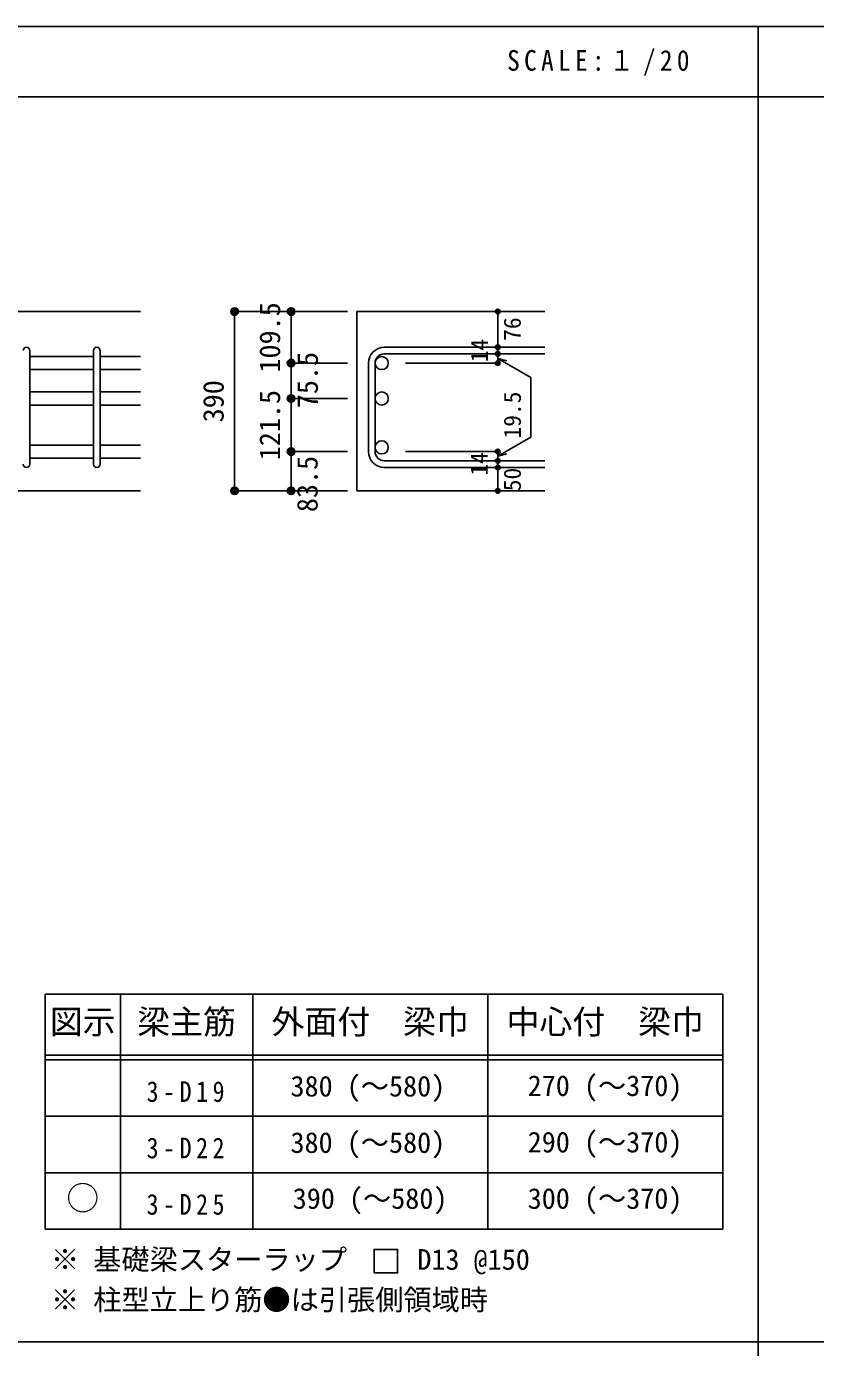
# Model space of a CAD drawing. Units: millimetres at full size, sheet at 1:20. Extents: x -3982 to 3969, y -2797 to 2801.
# Drawn here: x -2307 to -628, y -10 to 2801 of the extents above; entities that cross this region are included whole.
import ezdxf
from ezdxf.enums import TextEntityAlignment as Align

# ---------------------------------------------------------------- set-up
doc = ezdxf.new("R2010")
doc.units = ezdxf.units.MM
doc.header["$LTSCALE"] = 20
doc.header["$PDMODE"] = 32
doc.header["$PDSIZE"] = 10
for name, color, linetype in [('6-1_躯体線', 2, 'Continuous'), ('6-5_梁主筋', 7, 'Continuous'), ('6-6_S.T.P.', 7, 'Continuous'), ('6-7_文字', 7, 'Continuous'), ('6-D_寸法', 4, 'Continuous'), ('6-E_枠', 7, 'Continuous'), ('F-0_枠', 6, 'Continuous')]:
    doc.layers.add(name, color=color, linetype=linetype)
doc.styles.add('ＭＳ ゴシック', font='')
doc.styles.get('ＭＳ ゴシック').set_extended_font_data('MS Gothic')

msp = doc.modelspace()

# ---------------------------------------------------------------- linework, layer by layer
at = {"layer": '6-1_躯体線'}
for p, q in [((-2063.87, 2194.12), (-3263.87, 2194.12)), ((-1203.87, 2194.12), (-1603.87, 2194.12)), ((-1603.87, 2194.12), (-1603.87, 1812.62)), ((-2463.87, 1812.62), (-2063.87, 1812.62)), ((-1203.87, 1812.62), (-1603.87, 1812.62))]:
    msp.add_line(p, q, dxfattribs=at)
at = {"layer": '6-5_梁主筋'}
for p, q in [((-2163.87, 2098.51), (-2299.87, 2098.51)), ((-2063.87, 2098.51), (-2149.87, 2098.51)), ((-2163.87, 2070.51), (-2299.87, 2070.51)), ((-2063.87, 2070.51), (-2149.87, 2070.51)), ((-2163.87, 2023.12), (-2299.87, 2023.12)), ((-2063.87, 2023.12), (-2149.87, 2023.12)), ((-2163.87, 1995.12), (-2299.87, 1995.12)), ((-2063.87, 1995.12), (-2149.87, 1995.12)), ((-2163.87, 1910.12), (-2299.87, 1910.12)), ((-2063.87, 1910.12), (-2149.87, 1910.12)), ((-2163.87, 1882.12), (-2299.87, 1882.12)), ((-2063.87, 1882.12), (-2149.87, 1882.12))]:
    msp.add_line(p, q, dxfattribs=at)
at = {"layer": '6-5_梁主筋', "color": 3}
for centre in [(-1550.87, 2084.51), (-1550.87, 2009.12), (-1550.87, 1905.12)]:
    msp.add_circle(centre, 14, dxfattribs=at)
at = {"layer": '6-6_S.T.P.'}
for p, q in [((-2299.87, 1869.62), (-2299.87, 2111.01)), ((-2163.87, 1869.62), (-2163.87, 2111.01)), ((-2149.87, 1869.62), (-2149.87, 2111.01)), ((-1203.87, 2118.01), (-1545.37, 2118.01)), ((-1578.87, 2084.51), (-1578.87, 1896.12)), ((-1564.87, 2084.51), (-1564.87, 1896.12)), ((-1203.87, 2104.01), (-1545.37, 2104.01)), ((-1203.87, 1876.62), (-1545.37, 1876.62)), ((-1203.87, 1862.62), (-1545.37, 1862.62))]:
    msp.add_line(p, q, dxfattribs=at)
for centre, radius, start, end in [((-2306.87, 2111.01), 7, 0, 180), ((-2156.87, 2111.01), 7, 0, 180), ((-1545.37, 2084.51), 33.5, 90, 180), ((-1545.37, 2084.51), 19.5, 90, 180), ((-1545.37, 1896.12), 33.5, 180, 270), ((-1545.37, 1896.12), 19.5, 180, 270), ((-2306.87, 1869.62), 7, 180, 0), ((-2156.87, 1869.62), 7, 180, 0)]:
    msp.add_arc(centre, radius, start, end, dxfattribs=at)
at = {"layer": '6-7_文字'}
msp.add_lwpolyline([(-1567.27, 148.83), (-1517.27, 148.83), (-1517.27, 198.83), (-1567.27, 198.83)], close=True, dxfattribs=at)
at = {"layer": '6-D_寸法'}
for p, q in [((-1863.87, 2194.12), (-1743.87, 2194.12)), ((-1863.87, 2194.12), (-1743.87, 2194.12)), ((-1863.87, 2194.12), (-1743.87, 2194.12)), ((-1863.87, 1812.62), (-1863.87, 2194.12)), ((-1743.87, 2194.12), (-1623.87, 2194.12)), ((-1743.87, 2194.12), (-1623.87, 2194.12)), ((-1743.87, 2194.12), (-1743.87, 2084.51)), ((-1303.87, 2104.01), (-1303.87, 2118.01)), ((-1743.87, 2084.51), (-1623.87, 2084.51)), ((-1303.87, 2084.51), (-1499.95, 2084.51)), ((-1303.87, 2104.01), (-1303.87, 2084.51)), ((-1303.87, 2094.26), (-1233.81, 2053.81)), ((-1303.87, 2094.26), (-1284.55, 2089.09)), ((-1233.81, 2053.81), (-1233.81, 1926.82)), ((-1743.87, 2009.12), (-1623.87, 2009.12)), ((-1303.87, 1886.37), (-1233.81, 1926.82)), ((-1743.87, 1896.12), (-1623.87, 1896.12)), ((-1743.87, 1896.12), (-1623.87, 1896.12)), ((-1743.87, 1896.12), (-1623.87, 1896.12)), ((-1303.87, 1896.12), (-1499.95, 1896.12)), ((-1303.87, 1876.62), (-1303.87, 1896.12)), ((-1303.87, 1886.37), (-1284.55, 1891.55)), ((-1303.87, 1862.62), (-1303.87, 1876.62)), ((-1303.87, 1812.62), (-1303.87, 1862.62)), ((-1743.87, 1812.62), (-1623.87, 1812.62))]:
    msp.add_line(p, q, dxfattribs=at)
for points in [[(-1303.87, 2118.01), (-1303.87, 2194.12), (-1303.87, 2118.01)], [(-1743.87, 1896.12), (-1743.87, 2009.12), (-1743.87, 2084.51)], [(-1863.87, 1812.62), (-1743.87, 1812.62), (-1743.87, 1896.12)]]:
    msp.add_lwpolyline(points, dxfattribs=at)
for centre, radius in [((-1863.87, 2194.12), 8), ((-1863.87, 2194.12), 7.2), ((-1863.87, 2194.12), 6.4), ((-1863.87, 2194.12), 5.6), ((-1863.87, 2194.12), 4.8), ((-1863.87, 2194.12), 4), ((-1863.87, 2194.12), 3.2), ((-1863.87, 2194.12), 2.4), ((-1863.87, 2194.12), 1.6), ((-1863.87, 2194.12), 0.8), ((-1743.87, 2194.12), 8), ((-1743.87, 2194.12), 7.2), ((-1743.87, 2194.12), 6.4), ((-1743.87, 2194.12), 5.6), ((-1743.87, 2194.12), 4.8), ((-1743.87, 2194.12), 4), ((-1743.87, 2194.12), 3.2), ((-1743.87, 2194.12), 2.4), ((-1743.87, 2194.12), 1.6), ((-1743.87, 2194.12), 0.8), ((-1303.87, 2194.12), 4), ((-1303.87, 2194.12), 3.6), ((-1303.87, 2194.12), 3.2), ((-1303.87, 2194.12), 2.8), ((-1303.87, 2194.12), 2.4), ((-1303.87, 2194.12), 2), ((-1303.87, 2194.12), 1.6), ((-1303.87, 2194.12), 1.2), ((-1303.87, 2194.12), 0.8), ((-1303.87, 2194.12), 0.4), ((-1303.87, 2118.01), 4), ((-1303.87, 2118.01), 3.6), ((-1303.87, 2118.01), 3.2), ((-1303.87, 2118.01), 2.8), ((-1303.87, 2118.01), 2.4), ((-1303.87, 2118.01), 2), ((-1303.87, 2118.01), 1.6), ((-1303.87, 2118.01), 1.2), ((-1303.87, 2118.01), 0.8), ((-1303.87, 2118.01), 0.4), ((-1743.87, 2084.51), 8), ((-1743.87, 2084.51), 7.2), ((-1743.87, 2084.51), 6.4), ((-1743.87, 2084.51), 5.6), ((-1743.87, 2084.51), 4.8), ((-1743.87, 2084.51), 4), ((-1743.87, 2084.51), 3.2), ((-1743.87, 2084.51), 2.4), ((-1743.87, 2084.51), 1.6), ((-1743.87, 2084.51), 0.8), ((-1303.87, 2104.01), 4), ((-1303.87, 2084.51), 4), ((-1303.87, 2104.01), 3.6), ((-1303.87, 2084.51), 3.6), ((-1303.87, 2104.01), 3.2), ((-1303.87, 2084.51), 3.2), ((-1303.87, 2104.01), 2.8), ((-1303.87, 2084.51), 2.8), ((-1303.87, 2104.01), 2.4), ((-1303.87, 2084.51), 2.4), ((-1303.87, 2104.01), 2), ((-1303.87, 2084.51), 2), ((-1303.87, 2104.01), 1.6), ((-1303.87, 2084.51), 1.6), ((-1303.87, 2104.01), 1.2), ((-1303.87, 2084.51), 1.2), ((-1303.87, 2104.01), 0.8), ((-1303.87, 2084.51), 0.8), ((-1303.87, 2104.01), 0.4), ((-1303.87, 2084.51), 0.4), ((-1743.87, 2009.12), 8), ((-1743.87, 2009.12), 7.2), ((-1743.87, 2009.12), 6.4), ((-1743.87, 2009.12), 5.6), ((-1743.87, 2009.12), 4.8), ((-1743.87, 2009.12), 4), ((-1743.87, 2009.12), 3.2), ((-1743.87, 2009.12), 2.4), ((-1743.87, 2009.12), 1.6), ((-1743.87, 2009.12), 0.8), ((-1743.87, 1896.12), 8), ((-1743.87, 1896.12), 7.2), ((-1743.87, 1896.12), 6.4), ((-1743.87, 1896.12), 5.6), ((-1743.87, 1896.12), 4.8), ((-1743.87, 1896.12), 4), ((-1743.87, 1896.12), 3.2), ((-1743.87, 1896.12), 2.4), ((-1743.87, 1896.12), 1.6), ((-1743.87, 1896.12), 0.8), ((-1303.87, 1896.12), 4), ((-1303.87, 1896.12), 3.6), ((-1303.87, 1896.12), 3.2), ((-1303.87, 1896.12), 2.8), ((-1303.87, 1896.12), 2.4), ((-1303.87, 1896.12), 2), ((-1303.87, 1896.12), 1.6), ((-1303.87, 1896.12), 1.2), ((-1303.87, 1896.12), 0.8), ((-1303.87, 1896.12), 0.4), ((-1303.87, 1876.62), 4), ((-1303.87, 1862.62), 4), ((-1303.87, 1876.62), 3.6), ((-1303.87, 1862.62), 3.6), ((-1303.87, 1876.62), 3.2), ((-1303.87, 1862.62), 3.2), ((-1303.87, 1876.62), 2.8), ((-1303.87, 1862.62), 2.8), ((-1303.87, 1876.62), 2.4), ((-1303.87, 1862.62), 2.4), ((-1303.87, 1876.62), 2), ((-1303.87, 1862.62), 2), ((-1303.87, 1876.62), 1.6), ((-1303.87, 1862.62), 1.6), ((-1303.87, 1876.62), 1.2), ((-1303.87, 1862.62), 1.2), ((-1303.87, 1876.62), 0.8), ((-1303.87, 1862.62), 0.8), ((-1303.87, 1876.62), 0.4), ((-1303.87, 1862.62), 0.4), ((-1863.87, 1812.62), 8), ((-1863.87, 1812.62), 7.2), ((-1863.87, 1812.62), 6.4), ((-1863.87, 1812.62), 5.6), ((-1863.87, 1812.62), 4.8), ((-1863.87, 1812.62), 4), ((-1863.87, 1812.62), 3.2), ((-1863.87, 1812.62), 2.4), ((-1863.87, 1812.62), 1.6), ((-1863.87, 1812.62), 0.8), ((-1743.87, 1812.62), 8), ((-1743.87, 1812.62), 7.2), ((-1743.87, 1812.62), 6.4), ((-1743.87, 1812.62), 5.6), ((-1743.87, 1812.62), 4.8), ((-1743.87, 1812.62), 4), ((-1743.87, 1812.62), 3.2), ((-1743.87, 1812.62), 2.4), ((-1743.87, 1812.62), 1.6), ((-1743.87, 1812.62), 0.8), ((-1303.87, 1812.62), 4), ((-1303.87, 1812.62), 3.6), ((-1303.87, 1812.62), 3.2), ((-1303.87, 1812.62), 2.8), ((-1303.87, 1812.62), 2.4), ((-1303.87, 1812.62), 2), ((-1303.87, 1812.62), 1.6), ((-1303.87, 1812.62), 1.2), ((-1303.87, 1812.62), 0.8), ((-1303.87, 1812.62), 0.4)]:
    msp.add_circle(centre, radius, dxfattribs=at)
at = {"layer": '6-D_寸法', "color": 7}
for p in [(-1863.87, 2194.12), (-1743.87, 2194.12), (-1303.87, 2194.12), (-1303.87, 2118.01), (-1303.87, 2104.01), (-1743.87, 2084.51), (-1303.87, 2084.51), (-1743.87, 2009.12), (-1743.87, 1896.12), (-1303.87, 1896.12), (-1303.87, 1896.12), (-1303.87, 1876.62), (-1303.87, 1862.62), (-1863.87, 1812.62), (-1743.87, 1812.62), (-1303.87, 1812.62)]:
    msp.add_point(p, dxfattribs=at)
at = {"layer": '6-E_枠', "color": 3}
for p, q in [((-2267.02, 741.85), (-2267.02, 241.85)), ((-2267.02, 741.85), (-825.33, 741.85)), ((-825.33, 741.85), (-825.33, 241.85)), ((-2267.02, 241.85), (-825.33, 241.85))]:
    msp.add_line(p, q, dxfattribs=at)
at = {"layer": '6-E_枠'}
for p, q in [((-2107.02, 741.85), (-2107.02, 241.85)), ((-1825.33, 741.85), (-1825.33, 241.85)), ((-1325.33, 741.85), (-1325.33, 241.85)), ((-2267.02, 611.85), (-825.33, 611.85)), ((-2267.02, 601.85), (-825.33, 601.85)), ((-2267.02, 481.85), (-825.33, 481.85)), ((-2267.02, 361.85), (-825.33, 361.85))]:
    msp.add_line(p, q, dxfattribs=at)
at = {"layer": 'F-0_枠'}
msp.add_line((-3981.92, 2800.77), (3969.4, 2800.77), dxfattribs=at)
at = {"layer": 'F-0_枠', "color": 2}
for p, q in [((-749.76, 2800.77), (-749.76, -2796.83)), ((-3981.92, 2650.77), (2482.4, 2650.77)), ((2482.4, 1.97), (-3981.92, 1.97))]:
    msp.add_line(p, q, dxfattribs=at)

# ---------------------------------------------------------------- texts
at = {"layer": '6-7_文字', "color": 2, "style": 'ＭＳ ゴシック'}
for s, p in [('図示', (-2257.02, 641.85)), ('梁主筋', (-2071.17, 641.85)), ('外面付\u3000梁巾', (-1785.33, 641.85)), ('中心付\u3000梁巾', (-1285.33, 641.85)), ('○', (-2222.02, 266.85))]:
    msp.add_text(s, height=51.32, dxfattribs=at).set_placement(p, align=Align.BOTTOM_LEFT)
at = {"layer": '6-7_文字', "style": 'ＭＳ ゴシック'}
for s, p in [('380 (～580)', (-1745.02, 510.85)), ('270 (～370)', (-1240.33, 511.85)), ('380 (～580)', (-1745.02, 390.85)), ('290 (～370)', (-1240.33, 391.85)), ('390 (～580)', (-1740.33, 271.85)), ('300 (～370)', (-1240.33, 271.85)), ('※ 基礎梁スターラップ     D13 @150', (-2254.64, 142.13)), ('※ 柱型立上り筋●は引張側領域時', (-2254.64, 56.45))]:
    msp.add_text(s, height=43.99, dxfattribs=at).set_placement(p, align=Align.BOTTOM_LEFT)
at = {"layer": '6-7_文字', "color": 2, "insert": (-1283.99, 2695.77), "char_height": 43.99, "attachment_point": 7, "style": 'ＭＳ ゴシック'}
msp.add_mtext('\\T1.34;\\W0.9;SCALE:１/20', dxfattribs=at)
at = {"layer": '6-7_文字', "char_height": 43.99, "attachment_point": 7, "style": 'ＭＳ ゴシック'}
for s, insert in [('\\T1.38;\\W0.85;3-D19', (-2051.17, 511.85)), ('\\T1.38;\\W0.85;3-D22', (-2051.17, 391.85)), ('\\T1.38;\\W0.85;3-D25', (-2051.17, 271.85))]:
    msp.add_mtext(s, dxfattribs=dict(at, insert=insert))
at = {"layer": '6-D_寸法', "style": 'ＭＳ ゴシック'}
for s, height, p in [('109.5', 43.99, (-1753.87, 2064.32)), ('76', 36.66, (-1243.89, 2131.86)), ('14', 36.66, (-1313.87, 2086.09)), ('75.5', 43.99, (-1673.57, 1988.59)), ('390', 43.99, (-1873.87, 1958.37)), ('121.5', 43.99, (-1753.87, 1877.62)), ('19.5', 36.66, (-1243.72, 1924.07)), ('83.5', 43.99, (-1674.09, 1767.35)), ('14', 36.66, (-1314.53, 1844.95)), ('50', 36.66, (-1243.79, 1811.83))]:
    msp.add_text(s, height=height, rotation=90, dxfattribs=at).set_placement(p, align=Align.BOTTOM_LEFT)

doc.saveas('drawing.dxf')
